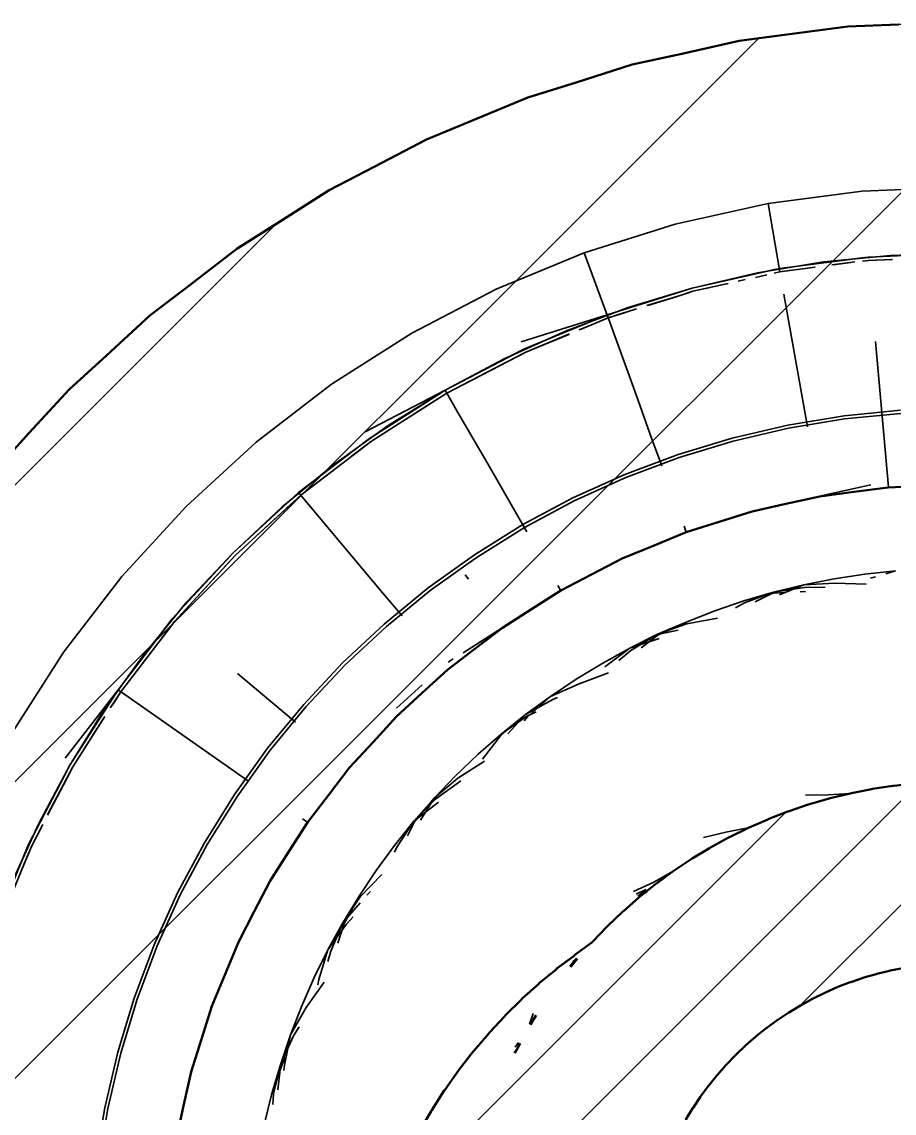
# Model space of a CAD drawing. Header units: millimetres. Extents: x 0 to 420, y 0 to 297.
# Drawn here: x 351.85 to 365.04, y 229.98 to 246.5 of the extents above; entities that cross this region are included whole.
import ezdxf

# ---------------------------------------------------------------- set-up
doc = ezdxf.new("R2010")
doc.units = ezdxf.units.MM
doc.header["$LTSCALE"] = 6
for name, color, linetype, lineweight in [('CORTE', 7, 'Continuous', 50), ('HACHURA', 8, 'Continuous', 13), ('VISIVEL', 7, 'Continuous', 35)]:
    doc.layers.add(name, color=color, linetype=linetype, lineweight=lineweight)

msp = doc.modelspace()

# ---------------------------------------------------------------- hatches: boundary and pattern name
at = {"layer": 'HACHURA'}
h = msp.add_hatch(dxfattribs=at)
h.set_pattern_fill('ANSI31')
h.paths.add_polyline_path([(366.7755, 160), (390.75, 160), (390.871, 160.015), (390.9925, 160.03), (391.095, 160.0675), (391.197, 160.1055), (391.2735, 160.153), (391.35, 160.2), (391.4035, 160.2465), (391.457, 160.293), (391.5035, 160.3465), (391.55, 160.4), (391.597, 160.4765), (391.6445, 160.553), (391.6825, 160.655), (391.72, 160.7575), (391.735, 160.8785), (391.75, 161), (391.75, 162.4995), (391.75, 164), (391.735, 164.121), (391.72, 164.2425), (391.6825, 164.345), (391.6445, 164.447), (391.597, 164.5235), (391.55, 164.6), (391.5035, 164.6535), (391.457, 164.707), (391.4035, 164.7535), (391.35, 164.8), (391.2735, 164.847), (391.197, 164.8945), (391.095, 164.9325), (390.9925, 164.97), (390.8715, 164.985), (390.75, 165), (390.7395, 165), (390.7265, 165), (390.7605, 165.0395), (390.9, 165.2), (391.0415, 165.429), (391.1835, 165.6585), (391.297, 165.9655), (391.4105, 166.2725), (391.455, 166.636), (391.5, 167), (391.5, 168.891), (391.5, 169.0575), (391.5, 169.3405), (391.5, 169.421), (391.5, 175.0465), (391.5, 175.081), (391.5, 175.1945), (391.5, 175.49), (391.5, 175.532), (391.5, 175.8455), (391.5, 175.9325), (391.5, 175.9685), (391.5, 175.9995), (393.9855, 176.0005), (394, 176.0005), (394, 176.053), (394, 183.0005), (391.572, 183.0005), (391.1, 183.0005), (391.1, 179.0305), (391.1, 179.0005), (391.039, 179.0005), (381, 179.0005), (381, 178.8705), (381, 170.052), (381, 170.0005), (380.8875, 170.0005), (352, 170.0005), (352, 168.5005), (351.968, 168.5005), (343.5, 168.5005), (343.5, 168.3015), (343.5, 168.288), (343.5, 167.857), (343.5, 167), (343.545, 166.6365), (343.5895, 166.2725), (343.6795, 166.0285), (343.6905, 166), (343.703, 165.9655), (343.7035, 165.964), (343.7055, 165.959), (343.8165, 165.6585), (343.829, 165.638), (343.9585, 165.429), (344.0875, 165.2205), (344.0975, 165.2035), (344.2335, 165.046), (344.2395, 165.0395), (344.2735, 165), (343.292, 165), (341.25, 165), (341.129, 164.985), (341.0075, 164.97), (340.905, 164.9325), (340.803, 164.8945), (340.7265, 164.847), (340.65, 164.8), (340.5965, 164.7535), (340.543, 164.707), (340.4965, 164.6535), (340.45, 164.6), (340.403, 164.5235), (340.3555, 164.447), (340.3175, 164.345), (340.28, 164.2425), (340.265, 164.1215), (340.25, 164), (340.25, 162.5005), (340.25, 161), (340.265, 160.879), (340.28, 160.7575), (340.3175, 160.655), (340.3555, 160.553), (340.403, 160.4765), (340.45, 160.4), (340.4965, 160.3465), (340.543, 160.293), (340.5965, 160.2465), (340.65, 160.2), (340.7265, 160.153), (340.803, 160.1055), (340.905, 160.0675), (341.0075, 160.03), (341.1285, 160.015), (341.25, 160), (345.3165, 160), (365.994, 160)])
h.paths.add_polyline_path([(346.5, 231), (346.925, 231), (347.333, 231), (347.454, 231.546), (347.6475, 232.4175), (347.8775, 233.147), (348.146, 233.9985), (348.4385, 234.705), (348.78, 235.5295), (349.1335, 236.208), (349.5455, 237), (349.9565, 237.645), (350.436, 238.398), (350.9015, 239.0045), (351.445, 239.713), (351.962, 240.277), (352.565, 240.935), (353.129, 241.4515), (353.787, 242.055), (354.394, 242.5205), (355.102, 243.064), (355.747, 243.475), (356.5, 243.9545), (357.1785, 244.3075), (357.9705, 244.72), (358.677, 245.0125), (359.5015, 245.354), (360.231, 245.584), (361.0825, 245.8525), (361.829, 246.018), (362.7005, 246.2115), (363.459, 246.311), (364.344, 246.4275), (365.108, 246.461), (366, 246.5), (366.764, 246.4665), (367.656, 246.4275), (368.414, 246.328), (369.2995, 246.2115), (370.046, 246.046), (370.9175, 245.8525), (371.647, 245.6225), (372.4985, 245.354), (373.205, 245.0615), (374.0295, 244.72), (374.708, 244.3665), (375.5, 243.9545), (376.145, 243.5435), (376.898, 243.064), (377.5045, 242.5985), (378.213, 242.055), (378.777, 241.538), (379.435, 240.935), (379.9515, 240.371), (380.555, 239.713), (381.0205, 239.106), (381.564, 238.398), (381.975, 237.753), (382.4545, 237), (382.8075, 236.3215), (383.22, 235.5295), (383.5125, 234.823), (383.854, 233.9985), (384.084, 233.269), (384.3525, 232.4175), (384.518, 231.671), (384.667, 231), (386.3905, 231), (388.5, 231), (388.864, 230.955), (389.2275, 230.9105), (389.5345, 230.797), (389.8415, 230.6835), (390.071, 230.5415), (390.3, 230.4), (390.4605, 230.2605), (390.6215, 230.1215), (390.7605, 229.9605), (390.9, 229.8), (391.0415, 229.571), (391.1835, 229.3415), (391.297, 229.0345), (391.4105, 228.7275), (391.455, 228.3635), (391.5, 228), (391.5, 221.192), (391.5, 219.6965), (391.5, 219.612), (391.5, 219.5875), (391.5, 218.5305), (391.5, 218.2435), (391.5, 216.9535), (391.5, 216.597), (391.5, 216.0005), (393.927, 215.9995), (394, 215.9995), (394, 215.9485), (394, 209.0005), (393.6085, 208.9995), (391.1, 208.9995), (391.1, 212.9705), (391.1, 212.9995), (389.8715, 212.9995), (381, 212.9995), (381, 221.949), (381, 221.9995), (380.9805, 221.9995), (377.7365, 221.9995), (376.6525, 221.9995), (376.8755, 222.4285), (377.076, 222.9125), (377.2765, 223.396), (377.434, 223.895), (377.591, 224.394), (377.7045, 224.9055), (377.8175, 225.416), (377.886, 225.9355), (377.9545, 226.454), (377.977, 226.9775), (378, 227.5), (377.977, 228.023), (377.9545, 228.546), (377.886, 229.065), (377.8175, 229.584), (377.7045, 230.095), (377.591, 230.606), (377.4335, 231.105), (377.2765, 231.604), (377.076, 232.088), (376.8755, 232.5715), (376.634, 233.036), (376.3925, 233.5), (376.111, 233.9415), (375.83, 234.383), (375.511, 234.7985), (375.1925, 235.2135), (374.839, 235.5995), (374.4855, 235.9855), (374.099, 236.339), (373.7135, 236.6925), (373.298, 237.0115), (372.883, 237.33), (372.4415, 237.611), (372, 237.8925), (371.5355, 238.134), (371.0715, 238.3755), (370.5875, 238.576), (370.104, 238.7765), (369.605, 238.934), (369.106, 239.091), (368.5945, 239.2045), (368.084, 239.3175), (367.5645, 239.386), (367.046, 239.4545), (366.5225, 239.477), (366, 239.5), (365.477, 239.477), (364.954, 239.4545), (364.435, 239.386), (363.916, 239.3175), (363.405, 239.2045), (362.894, 239.091), (362.395, 238.9335), (361.896, 238.7765), (361.412, 238.576), (360.9285, 238.3755), (360.464, 238.134), (360, 237.8925), (359.5585, 237.611), (359.117, 237.33), (358.7015, 237.011), (358.2865, 236.6925), (357.9005, 236.339), (357.5145, 235.9855), (357.161, 235.599), (356.8075, 235.2135), (356.4885, 234.798), (356.17, 234.383), (355.889, 233.9415), (355.6075, 233.5), (355.366, 233.0355), (355.1245, 232.5715), (354.924, 232.0875), (354.7235, 231.604), (354.566, 231.105), (354.409, 230.606), (354.2955, 230.0945), (354.1825, 229.584), (354.114, 229.0645), (354.0455, 228.546), (354.023, 228.0225), (354, 227.5), (354.023, 226.977), (354.0455, 226.454), (354.114, 225.935), (354.1825, 225.416), (354.2955, 224.905), (354.409, 224.394), (354.5665, 223.895), (354.7235, 223.396), (354.924, 222.912), (355.1245, 222.4285), (355.347, 222.0005), (355.0325, 221.9995), (352, 221.9995), (352, 223.495), (351.4575, 223.4995), (343.5, 223.4995), (343.5, 223.6505), (343.5, 223.712), (343.5, 223.767), (343.5, 224.143), (343.5, 225.596), (343.5, 225.741), (343.5, 226.9585), (343.5, 226.978), (343.5, 228), (343.545, 228.364), (343.5895, 228.7275), (343.703, 229.0345), (343.8165, 229.3415), (343.9585, 229.571), (344.1, 229.8), (344.2395, 229.9605), (344.3785, 230.1215), (344.5395, 230.2605), (344.7, 230.4), (344.929, 230.5415), (345.1585, 230.6835), (345.4655, 230.797), (345.7725, 230.9105), (346.1365, 230.955)])
h = msp.add_hatch(dxfattribs=at)
h.set_pattern_fill('ANSI31', scale=0.35)
h.paths.add_polyline_path([(365.6915, 234.9935), (366, 235), (366.0185, 234.9995), (366.327, 234.993), (366.3455, 234.9915), (366.6535, 234.9715), (366.672, 234.9695), (366.979, 234.936), (366.9975, 234.933), (367.3025, 234.886), (367.3205, 234.8825), (367.6235, 234.822), (367.6415, 234.818), (367.941, 234.7445), (367.959, 234.739), (368.2555, 234.653), (368.273, 234.647), (368.565, 234.5475), (368.5825, 234.541), (368.87, 234.429), (368.887, 234.4215), (369.1695, 234.2975), (369.1865, 234.289), (369.463, 234.1525), (369.4795, 234.1435), (369.75, 233.995), (369.766, 233.9855), (370.0295, 233.8255), (370.045, 233.815), (370.302, 233.6435), (370.318, 233.6345), (370.567, 233.452), (370.585, 233.444), (370.8255, 233.251), (370.843, 233.242), (371.075, 233.0385), (371.0925, 233.029), (371.3155, 232.8155), (371.3325, 232.805), (371.546, 232.582), (371.563, 232.5705), (371.818, 232.382), (371.8345, 232.3695), (372.096, 232.1775), (372.112, 232.164), (372.367, 231.958), (372.3825, 231.944), (372.6305, 231.724), (372.645, 231.709), (372.885, 231.475), (372.8995, 231.4595), (373.131, 231.212), (373.1445, 231.1955), (373.3665, 230.935), (373.38, 230.9175), (373.5915, 230.6445), (373.604, 230.6265), (373.805, 230.341), (373.817, 230.322), (374.0065, 230.0245), (374.0175, 230.005), (374.1945, 229.696), (374.205, 229.6755), (374.3695, 229.3555), (374.379, 229.3345), (374.53, 229.004), (374.5385, 228.9825), (374.6755, 228.642), (374.683, 228.62), (374.806, 228.2705), (374.8125, 228.248), (374.92, 227.8895), (374.9255, 227.8665), (375.0175, 227.5), (375.022, 227.4765), (375.0975, 227.103), (375.101, 227.079), (375.16, 226.6985), (375.1625, 226.6745), (375.2045, 226.288), (375.206, 226.2635), (375.2305, 225.8725), (375.231, 225.8475), (375.2375, 225.452), (375.2365, 225.427), (375.2255, 225.028), (375.223, 225.003), (375.1935, 224.6015), (375.1905, 224.576), (375.142, 224.1725), (375.1375, 224.1475), (375.07, 223.743), (375.0645, 223.7175), (374.9785, 223.3135), (374.9715, 223.288), (374.866, 222.8845), (374.858, 222.8595), (374.733, 222.458), (374.724, 222.433), (374.58, 222.034), (374.5695, 222.0095), (374.406, 221.614), (374.3945, 221.5895), (374.2115, 221.199), (374.195, 221.178), (373.9935, 220.793), (373.976, 220.773), (373.755, 220.394), (373.7365, 220.3745), (373.497, 220.003), (373.4775, 219.9845), (373.2195, 219.6215), (373.1995, 219.604), (372.8995, 219.278), (372.8785, 219.261), (372.534, 218.9845), (372.5125, 218.969), (372.1565, 218.708), (372.1345, 218.693), (371.767, 218.4475), (371.7445, 218.434), (371.3665, 218.2045), (371.3435, 218.192), (370.956, 217.9795), (370.932, 217.9675), (370.536, 217.7725), (370.5115, 217.7615), (370.1075, 217.5835), (370.0825, 217.574), (369.671, 217.414), (369.646, 217.4055), (369.2275, 217.2635), (369.202, 217.256), (368.778, 217.1325), (368.752, 217.126), (368.323, 217.021), (368.297, 217.016), (367.864, 216.9295), (367.8375, 216.9255), (367.401, 216.8585), (367.3745, 216.8555), (366.9355, 216.8075), (366.909, 216.806), (366.468, 216.777), (366.4415, 216.7765), (366, 216.7665), (365.9735, 216.767), (365.532, 216.777), (365.5055, 216.7785), (365.0645, 216.8075), (365.038, 216.8105), (364.599, 216.8585), (364.5725, 216.8625), (364.136, 216.9295), (364.11, 216.935), (363.677, 217.021), (363.651, 217.0275), (363.222, 217.1325), (363.1965, 217.14), (362.7725, 217.2635), (362.747, 217.272), (362.329, 217.414), (362.304, 217.4235), (361.8925, 217.5835), (361.868, 217.5945), (361.464, 217.7725), (361.44, 217.784), (361.044, 217.9795), (361.021, 217.993), (360.634, 218.2055), (360.614, 218.2235), (360.236, 218.4525), (360.217, 218.4715), (359.85, 218.717), (359.832, 218.7365), (359.476, 218.9975), (359.459, 219.0175), (359.1145, 219.294), (359.0985, 219.3145), (358.7985, 219.6405), (358.7835, 219.662), (358.525, 220.025), (358.5115, 220.047), (358.272, 220.4185), (358.259, 220.4405), (358.0385, 220.8195), (358.027, 220.842), (357.825, 221.227), (357.8145, 221.25), (357.632, 221.6405), (357.623, 221.6635), (357.4595, 222.059), (357.4515, 222.082), (357.307, 222.481), (357.3, 222.5045), (357.1755, 222.906), (357.1695, 222.9295), (357.064, 223.333), (357.0595, 223.3565), (356.973, 223.761), (356.9695, 223.7845), (356.902, 224.1885), (356.8995, 224.212), (356.851, 224.6155), (356.8495, 224.6385), (356.82, 225.04), (356.8195, 225.063), (356.808, 225.462), (356.8085, 225.485), (356.8155, 225.8805), (356.817, 225.903), (356.8415, 226.2945), (356.8445, 226.3165), (356.8865, 226.7025), (356.89, 226.7245), (356.949, 227.105), (356.9535, 227.1265), (357.0295, 227.5), (357.035, 227.521), (357.127, 227.8875), (357.133, 227.908), (357.2405, 228.2665), (357.248, 228.2865), (357.3705, 228.636), (357.3785, 228.6555), (357.516, 228.996), (357.525, 229.015), (357.676, 229.3455), (357.686, 229.3635), (357.8505, 229.6835), (357.861, 229.7015), (358.038, 230.0105), (358.0495, 230.0275), (358.239, 230.325), (358.2505, 230.341), (358.4515, 230.6265), (358.464, 230.642), (358.6755, 230.9155), (358.6885, 230.93), (358.9105, 231.1905), (358.924, 231.2045), (359.1555, 231.452), (359.1655, 231.4675), (359.4055, 231.701), (359.416, 231.7165), (359.664, 231.9365), (359.675, 231.9515), (359.93, 232.1575), (359.9415, 232.172), (360.203, 232.364), (360.2155, 232.378), (360.4705, 232.567), (360.4835, 232.5805), (360.6965, 232.8035), (360.71, 232.816), (360.933, 233.0295), (360.947, 233.042), (361.179, 233.2455), (361.1935, 233.257), (361.4345, 233.45), (361.4495, 233.461), (361.698, 233.6435), (361.7135, 233.654), (361.9705, 233.8255), (361.986, 233.835), (362.25, 233.995), (362.2665, 234.004), (362.537, 234.1525), (362.5535, 234.161), (362.8305, 234.2975), (362.8475, 234.305), (363.13, 234.429), (363.147, 234.436), (363.435, 234.5475), (363.4525, 234.5535), (363.7445, 234.653), (363.7625, 234.658), (364.059, 234.7445), (364.077, 234.749), (364.3765, 234.822), (364.395, 234.826), (364.6975, 234.886), (364.716, 234.889), (365.021, 234.936), (365.0395, 234.938), (365.3465, 234.9715), (365.365, 234.9725), (365.673, 234.993)])
h.paths.add_polyline_path([(366, 232.25), (365.8045, 232.2455), (365.793, 232.2455), (365.598, 232.2325), (365.586, 232.232), (365.3915, 232.2105), (365.38, 232.2095), (365.187, 232.1795), (365.175, 232.178), (364.9835, 232.1395), (364.972, 232.1375), (364.782, 232.091), (364.7705, 232.088), (364.583, 232.0335), (364.5715, 232.03), (364.3865, 231.9675), (364.3755, 231.9635), (364.193, 231.8925), (364.1825, 231.8885), (364.0035, 231.8095), (363.9925, 231.805), (363.8175, 231.7185), (363.8065, 231.7135), (363.6355, 231.6195), (363.625, 231.6135), (363.458, 231.512), (363.448, 231.506), (363.2855, 231.3975), (363.2755, 231.391), (363.118, 231.2755), (363.1085, 231.2685), (362.956, 231.146), (362.947, 231.1385), (362.8, 231.01), (362.791, 231.002), (362.6495, 230.867), (362.641, 230.859), (362.506, 230.7175), (362.498, 230.709), (362.369, 230.562), (362.3615, 230.553), (362.239, 230.401), (362.2315, 230.3915), (362.116, 230.234), (362.109, 230.2245), (362.0005, 230.062), (361.994, 230.052), (361.8925, 229.885), (361.7925, 229.7035), (361.7865, 229.6935), (361.7, 229.518), (361.695, 229.5075), (361.6165, 229.3285), (361.6115, 229.3175), (361.5405, 229.1355), (361.5365, 229.1245), (361.2595, 229.007), (361.2425, 229), (360.4495, 229), (360.402, 229), (359.8815, 228.871), (359.85, 228.8635), (359.85, 228.6005), (359.85, 228.5845), (359.85, 228.3255), (359.85, 228.3095), (359.85, 228.0535), (359.85, 228.038), (359.85, 227.784), (359.85, 227.7685), (359.85, 227.5155), (359.85, 227.5), (359.85, 227.2465), (359.85, 227.2315), (359.85, 226.9775), (359.85, 226.962), (359.85, 226.706), (359.85, 226.6905), (359.85, 226.431), (359.85, 226.4155), (359.85, 226.1525), (359.85, 226.1365), (360.3705, 226.008), (360.402, 226), (361.195, 226), (361.2425, 226), (361.52, 225.8825), (361.5365, 225.8755), (361.6075, 225.693), (361.6115, 225.6825), (361.6905, 225.5035), (361.695, 225.4925), (361.7815, 225.3175), (361.7865, 225.3065), (361.8805, 225.1355), (361.8865, 225.125), (361.988, 224.958), (361.994, 224.948), (362.1025, 224.7855), (362.109, 224.7755), (362.2245, 224.618), (362.2315, 224.6085), (362.354, 224.456), (362.3615, 224.447), (362.49, 224.3), (362.498, 224.291), (362.633, 224.1495), (362.641, 224.141), (362.7825, 224.006), (362.791, 223.998), (362.938, 223.869), (362.947, 223.8615), (363.099, 223.739), (363.1085, 223.7315), (363.266, 223.616), (363.2755, 223.609), (363.438, 223.5005), (363.448, 223.494), (363.615, 223.3925), (363.7965, 223.2925), (363.8065, 223.2865), (363.982, 223.2), (363.9925, 223.195), (364.1715, 223.1165), (364.1825, 223.1115), (364.3645, 223.0405), (364.3755, 223.0365), (364.5605, 222.9735), (364.5715, 222.97), (364.7595, 222.915), (364.7705, 222.912), (364.9605, 222.8655), (364.972, 222.8625), (365.1635, 222.8245), (365.175, 222.822), (365.3685, 222.7925), (365.38, 222.7905), (365.5745, 222.7695), (365.586, 222.768), (365.781, 222.7555), (365.793, 222.7545), (365.988, 222.7505), (366, 222.75), (366.1955, 222.7545), (366.207, 222.7545), (366.402, 222.7675), (366.414, 222.768), (366.6085, 222.7895), (366.62, 222.7905), (366.813, 222.8205), (366.825, 222.822), (367.0165, 222.8605), (367.028, 222.8625), (367.218, 222.909), (367.2295, 222.912), (367.417, 222.9665), (367.4285, 222.97), (367.6135, 223.0325), (367.6245, 223.0365), (367.807, 223.1075), (367.8175, 223.1115), (367.9965, 223.1905), (368.0075, 223.195), (368.1825, 223.2815), (368.1935, 223.2865), (368.3645, 223.3805), (368.375, 223.3865), (368.542, 223.488), (368.552, 223.494), (368.7145, 223.6025), (368.7245, 223.609), (368.882, 223.7245), (368.8915, 223.7315), (369.044, 223.854), (369.053, 223.8615), (369.2, 223.99), (369.209, 223.998), (369.3505, 224.133), (369.359, 224.141), (369.494, 224.2825), (369.502, 224.291), (369.631, 224.438), (369.6385, 224.447), (369.761, 224.599), (369.7685, 224.6085), (369.884, 224.766), (369.891, 224.7755), (369.9995, 224.938), (370.006, 224.948), (370.1075, 225.115), (370.2075, 225.2965), (370.2135, 225.3065), (370.3, 225.482), (370.305, 225.4925), (370.3835, 225.6715), (370.3885, 225.6825), (370.4595, 225.8645), (370.4635, 225.8755), (370.5265, 226.0605), (370.53, 226.0715), (370.585, 226.2595), (370.588, 226.2705), (370.6345, 226.4605), (370.6375, 226.472), (370.6755, 226.6635), (370.678, 226.675), (370.7075, 226.8685), (370.7095, 226.88), (370.7305, 227.0745), (370.732, 227.086), (370.7445, 227.281), (370.7455, 227.293), (370.7495, 227.488), (370.75, 227.5), (370.7455, 227.6955), (370.7455, 227.707), (370.7325, 227.902), (370.732, 227.914), (370.7105, 228.1085), (370.7095, 228.12), (370.6795, 228.313), (370.678, 228.325), (370.6395, 228.5165), (370.6375, 228.528), (370.591, 228.718), (370.588, 228.7295), (370.5335, 228.917), (370.53, 228.9285), (370.4675, 229.1135), (370.4635, 229.1245), (370.3925, 229.307), (370.3885, 229.3175), (370.3095, 229.4965), (370.305, 229.5075), (370.2185, 229.6825), (370.2135, 229.6935), (370.1195, 229.8645), (370.1135, 229.875), (370.012, 230.042), (370.006, 230.052), (369.8975, 230.2145), (369.891, 230.2245), (369.7755, 230.382), (369.7685, 230.3915), (369.646, 230.544), (369.6385, 230.553), (369.51, 230.7), (369.502, 230.709), (369.367, 230.8505), (369.359, 230.859), (369.2175, 230.994), (369.209, 231.002), (369.062, 231.131), (369.053, 231.1385), (368.901, 231.261), (368.8915, 231.2685), (368.734, 231.384), (368.7245, 231.391), (368.562, 231.4995), (368.552, 231.506), (368.385, 231.6075), (368.2035, 231.7075), (368.1935, 231.7135), (368.018, 231.8), (368.0075, 231.805), (367.8285, 231.8835), (367.8175, 231.8885), (367.6355, 231.9595), (367.6245, 231.9635), (367.4395, 232.0265), (367.4285, 232.03), (367.2405, 232.085), (367.2295, 232.088), (367.0395, 232.1345), (367.028, 232.1375), (366.8365, 232.1755), (366.825, 232.178), (366.6315, 232.2075), (366.62, 232.2095), (366.4255, 232.2305), (366.414, 232.232), (366.219, 232.2445), (366.207, 232.2455), (366.012, 232.2495)])

# ---------------------------------------------------------------- linework, layer by layer
at = {"layer": 'CORTE'}
for points in [[(351.445, 239.713), (351.962, 240.277), (352.565, 240.935), (353.129, 241.4515), (353.787, 242.055), (354.394, 242.5205), (355.102, 243.064), (355.747, 243.475), (356.5, 243.9545), (357.1785, 244.3075), (357.9705, 244.72), (358.677, 245.0125), (359.5015, 245.354), (360.231, 245.584), (361.0825, 245.8525), (361.829, 246.018), (362.7005, 246.2115), (363.459, 246.311), (364.344, 246.4275), (365.108, 246.461)], [(365.477, 239.477), (364.954, 239.4545), (364.435, 239.386), (363.916, 239.3175), (363.405, 239.2045), (362.894, 239.091), (362.395, 238.9335), (361.896, 238.7765), (361.412, 238.576), (360.9285, 238.3755), (360.464, 238.134), (360, 237.8925), (359.5585, 237.611), (359.117, 237.33), (358.7015, 237.011), (358.2865, 236.6925), (357.9005, 236.339), (357.5145, 235.9855), (357.161, 235.599), (356.8075, 235.2135), (356.4885, 234.798), (356.17, 234.383), (355.889, 233.9415), (355.6075, 233.5), (355.366, 233.0355), (355.1245, 232.5715), (354.924, 232.0875), (354.7235, 231.604), (354.566, 231.105), (354.409, 230.606), (354.2955, 230.0945), (354.1825, 229.584)], [(357.861, 229.7015), (358.038, 230.0105), (358.0495, 230.0275), (358.239, 230.325), (358.2505, 230.341), (358.4515, 230.6265), (358.464, 230.642), (358.6755, 230.9155), (358.6885, 230.93), (358.9105, 231.1905), (358.924, 231.2045), (359.1555, 231.452), (359.1655, 231.4675), (359.4055, 231.701), (359.416, 231.7165), (359.664, 231.9365), (359.675, 231.9515), (359.93, 232.1575), (359.9415, 232.172), (360.203, 232.364), (360.2155, 232.378), (360.4705, 232.567), (360.4835, 232.5805), (360.6965, 232.8035), (360.71, 232.816), (360.933, 233.0295), (360.947, 233.042), (361.179, 233.2455), (361.1935, 233.257), (361.4345, 233.45), (361.4495, 233.461), (361.698, 233.6435), (361.7135, 233.654), (361.9705, 233.8255), (361.986, 233.835), (362.25, 233.995), (362.2665, 234.004), (362.537, 234.1525), (362.5535, 234.161), (362.8305, 234.2975), (362.8475, 234.305), (363.13, 234.429), (363.147, 234.436), (363.435, 234.5475), (363.4525, 234.5535), (363.7445, 234.653), (363.7625, 234.658), (364.059, 234.7445), (364.077, 234.749), (364.3765, 234.822), (364.395, 234.826), (364.6975, 234.886), (364.716, 234.889), (365.021, 234.936), (365.0395, 234.938), (365.3465, 234.9715)], [(365.175, 232.178), (364.9835, 232.1395), (364.972, 232.1375), (364.782, 232.091), (364.7705, 232.088), (364.583, 232.0335), (364.5715, 232.03), (364.3865, 231.9675), (364.3755, 231.9635), (364.193, 231.8925), (364.1825, 231.8885), (364.0035, 231.8095), (363.9925, 231.805), (363.8175, 231.7185), (363.8065, 231.7135), (363.6355, 231.6195), (363.625, 231.6135), (363.458, 231.512), (363.448, 231.506), (363.2855, 231.3975), (363.2755, 231.391), (363.118, 231.2755), (363.1085, 231.2685), (362.956, 231.146), (362.947, 231.1385), (362.8, 231.01), (362.791, 231.002), (362.6495, 230.867), (362.641, 230.859), (362.506, 230.7175), (362.498, 230.709), (362.369, 230.562), (362.3615, 230.553), (362.239, 230.401), (362.2315, 230.3915), (362.116, 230.234), (362.109, 230.2245), (362.0005, 230.062), (361.994, 230.052), (361.8925, 229.885)]]:
    msp.add_lwpolyline(points, dxfattribs=at)
at = {"layer": 'VISIVEL'}
for p, q in [((366, 246.5), (364.345, 246.43)), ((364.345, 246.43), (362.7, 246.21)), ((362.7, 246.21), (361.08, 245.855)), ((361.08, 245.855), (359.5, 245.355)), ((359.5, 245.355), (357.97, 244.72)), ((357.97, 244.72), (356.5, 243.955)), ((364.56, 243.935), (366, 244)), ((356.5, 243.955), (355.1, 243.065)), ((363.135, 243.75), (364.56, 243.935)), ((361.73, 243.44), (363.135, 243.75)), ((363.135, 243.75), (363.315, 242.715)), ((360.355, 243.005), (361.73, 243.44)), ((355.1, 243.065), (353.785, 242.055)), ((359.025, 242.455), (360.355, 243.005)), ((360.355, 243.005), (360.715, 242.02)), ((366, 243), (364.65, 242.94)), ((365.945, 243), (364.65, 242.94)), ((366, 243), (364.65, 242.94)), ((366, 243), (364.985, 242.965)), ((366, 243), (364.985, 242.965)), ((363.975, 242.865), (362.975, 242.7)), ((363.975, 242.865), (362.975, 242.7)), ((364.65, 242.94), (363.31, 242.765)), ((364.65, 242.94), (363.31, 242.765)), ((364.595, 242.935), (363.31, 242.765)), ((364.985, 242.965), (363.975, 242.865)), ((364.985, 242.965), (363.975, 242.865)), ((364.1, 242.82), (364.45, 242.865)), ((364.385, 242.855), (364.12, 242.82)), ((364.12, 242.82), (364.385, 242.855)), ((364.655, 242.89), (364.565, 242.88)), ((364.565, 242.88), (364.655, 242.89)), ((365.015, 242.905), (364.655, 242.89)), ((364.655, 242.89), (365.015, 242.905)), ((364.655, 242.89), (365.005, 242.905)), ((363.31, 242.765), (361.99, 242.47)), ((363.31, 242.765), (361.99, 242.47)), ((363.255, 242.755), (361.99, 242.47)), ((362.975, 242.7), (361.99, 242.47)), ((362.975, 242.7), (361.99, 242.47)), ((361.99, 242.47), (362.84, 242.66)), ((363.31, 242.765), (362.84, 242.66)), ((362.945, 242.63), (363.115, 242.67)), ((363.055, 242.655), (362.965, 242.635)), ((362.965, 242.635), (363.055, 242.655)), ((363.315, 242.715), (363.23, 242.695)), ((363.23, 242.695), (363.315, 242.715)), ((363.85, 242.785), (363.315, 242.715)), ((363.315, 242.715), (363.85, 242.785)), ((363.315, 242.715), (363.49, 242.74)), ((363.665, 242.76), (363.84, 242.785)), ((362.53, 242.54), (362, 242.425)), ((362, 242.425), (362.53, 242.54)), ((362, 242.425), (362.26, 242.48)), ((362.43, 242.52), (362.515, 242.535)), ((362.685, 242.575), (362.77, 242.595)), ((362.79, 242.6), (362.705, 242.58)), ((362.705, 242.58), (362.79, 242.6)), ((357.75, 241.79), (359.025, 242.455)), ((361.99, 242.47), (360.7, 242.065)), ((361.99, 242.47), (360.7, 242.065)), ((361.935, 242.455), (360.7, 242.065)), ((361.99, 242.47), (361.02, 242.175)), ((361.99, 242.47), (361.02, 242.175)), ((361.3, 242.205), (361.805, 242.36)), ((361.745, 242.34), (361.315, 242.205)), ((361.315, 242.205), (361.745, 242.34)), ((362, 242.425), (361.805, 242.36)), ((362, 242.425), (361.915, 242.395)), ((361.915, 242.395), (362, 242.425)), ((363.375, 242.38), (363.73, 240.37)), ((361.02, 242.175), (360.07, 241.82)), ((361.02, 242.175), (360.07, 241.82)), ((361.145, 242.155), (360.715, 242.02)), ((360.715, 242.02), (361.145, 242.155)), ((353.785, 242.055), (352.565, 240.935)), ((360.7, 242.065), (359.4, 241.655)), ((360.7, 242.065), (359.45, 241.55)), ((360.7, 242.065), (359.45, 241.55)), ((360.65, 242.045), (359.45, 241.55)), ((360.715, 242.02), (360.3, 241.845)), ((360.3, 241.845), (360.715, 242.02)), ((360.715, 242.02), (360.525, 241.94)), ((360.7, 242.065), (361.14, 240.855)), ((360.715, 242.02), (360.965, 242.095)), ((360.07, 241.82), (359.145, 241.4)), ((360.07, 241.82), (359.145, 241.4)), ((360.28, 241.84), (360.525, 241.94)), ((356.535, 241.015), (357.75, 241.79)), ((360.135, 241.78), (359.47, 241.5)), ((359.47, 241.5), (360.135, 241.78)), ((359.47, 241.5), (360.12, 241.77)), ((364.955, 239.455), (364.76, 241.66)), ((359.45, 241.55), (358.25, 240.925)), ((359.45, 241.55), (358.25, 240.925)), ((359.4, 241.525), (358.25, 240.925)), ((359.47, 241.5), (358.275, 240.88)), ((358.275, 240.88), (359.47, 241.5)), ((359.47, 241.5), (359.285, 241.405)), ((359.145, 241.4), (358.25, 240.925)), ((359.145, 241.4), (358.25, 240.925)), ((358.275, 240.88), (359.13, 241.325)), ((355.395, 240.14), (356.535, 241.015)), ((352.565, 240.935), (351.445, 239.715)), ((358.25, 240.925), (357.04, 240.295)), ((358.25, 240.925), (357.11, 240.195)), ((358.25, 240.925), (357.11, 240.195)), ((358.205, 240.895), (357.11, 240.195)), ((358.275, 240.88), (357.14, 240.155)), ((357.14, 240.155), (358.275, 240.88)), ((358.25, 240.925), (357.39, 240.39)), ((358.25, 240.925), (357.39, 240.39)), ((358.25, 240.925), (357.845, 240.665)), ((358.275, 240.88), (358.1, 240.77)), ((358.25, 240.925), (358.445, 240.585)), ((361.14, 240.855), (361.375, 240.2)), ((357.845, 240.665), (357.11, 240.195)), ((357.14, 240.155), (358.1, 240.77)), ((358.895, 239.81), (358.445, 240.585)), ((364.285, 240.535), (363.435, 240.395)), ((365.14, 240.62), (364.285, 240.535)), ((365.145, 240.57), (364.29, 240.49)), ((357.39, 240.39), (356.565, 239.795)), ((357.39, 240.39), (356.565, 239.795)), ((363.435, 240.395), (362.595, 240.2)), ((363.445, 240.35), (362.61, 240.155)), ((364.29, 240.49), (363.445, 240.35)), ((357.11, 240.195), (356.035, 239.375)), ((357.11, 240.195), (356.035, 239.375)), ((357.065, 240.165), (356.035, 239.375)), ((361.375, 240.2), (361.53, 239.78)), ((362.595, 240.2), (361.775, 239.95)), ((354.335, 239.165), (355.395, 240.14)), ((357.14, 240.155), (356.07, 239.335)), ((356.07, 239.335), (357.14, 240.155)), ((356.835, 239.925), (356.975, 240.03)), ((357.14, 240.155), (356.975, 240.03)), ((362.61, 240.155), (361.79, 239.905)), ((361.775, 239.95), (360.97, 239.65)), ((361.79, 239.905), (360.985, 239.605)), ((356.565, 239.795), (355.78, 239.155)), ((356.565, 239.795), (355.78, 239.155)), ((356.07, 239.335), (356.695, 239.815)), ((359.485, 238.78), (358.895, 239.81)), ((360.97, 239.65), (360.185, 239.295)), ((360.985, 239.605), (360.205, 239.25)), ((356.035, 239.375), (355.04, 238.46)), ((356.035, 239.375), (355.04, 238.46)), ((356.035, 239.375), (357.31, 237.855)), ((363.915, 239.32), (364.69, 239.49)), ((363.915, 239.32), (364.955, 239.455)), ((364.955, 239.455), (366, 239.5)), ((355.995, 239.335), (355.04, 238.46)), ((355.075, 238.425), (356.07, 239.335)), ((355.075, 238.425), (356.07, 239.335)), ((355.075, 238.425), (355.915, 239.195)), ((356.07, 239.335), (355.915, 239.195)), ((360.185, 239.295), (359.425, 238.89)), ((360.205, 239.25), (359.45, 238.845)), ((362.895, 239.09), (363.915, 239.32)), ((353.36, 238.105), (354.335, 239.165)), ((355.78, 239.155), (355.04, 238.46)), ((355.78, 239.155), (355.04, 238.46)), ((361.895, 238.775), (362.895, 239.09)), ((359.425, 238.89), (358.695, 238.435)), ((359.45, 238.845), (358.72, 238.39)), ((361.895, 238.775), (361.865, 238.865)), ((360.93, 238.375), (361.895, 238.775)), ((355.04, 238.46), (354.125, 237.465)), ((355.04, 238.46), (354.125, 237.465)), ((355.005, 238.42), (354.125, 237.465)), ((354.165, 237.43), (355.075, 238.425)), ((354.165, 237.43), (355.075, 238.425)), ((355.04, 238.46), (354.345, 237.72)), ((355.04, 238.46), (354.345, 237.72)), ((355.075, 238.425), (354.935, 238.27)), ((358.695, 238.435), (357.995, 237.935)), ((358.72, 238.39), (358.025, 237.895)), ((360, 237.89), (360.93, 238.375)), ((354.165, 237.43), (354.935, 238.27)), ((365.065, 238.19), (364.6, 238.14)), ((364.6, 238.14), (365.065, 238.19)), ((365.065, 238.19), (364.6, 238.14)), ((365.065, 238.19), (364.6, 238.14)), ((365.065, 238.19), (364.6, 238.14)), ((365.065, 238.19), (364.6, 238.14)), ((365.065, 238.19), (364.6, 238.14)), ((365.065, 238.19), (364.915, 238.145)), ((352.485, 236.965), (353.36, 238.105)), ((358.555, 238.13), (358.605, 238.065)), ((364.135, 238.07), (363.675, 237.98)), ((363.675, 237.98), (364.135, 238.07)), ((364.135, 238.07), (363.675, 237.98)), ((364.135, 238.07), (363.675, 237.98)), ((363.675, 237.98), (364.135, 238.07)), ((364.135, 238.07), (363.675, 237.98)), ((364.135, 238.07), (363.675, 237.98)), ((364.135, 238.07), (363.675, 237.98)), ((364.6, 238.14), (364.135, 238.07)), ((364.6, 238.14), (364.135, 238.07)), ((364.6, 238.14), (364.135, 238.07)), ((364.6, 238.14), (364.135, 238.07)), ((364.6, 238.14), (364.135, 238.07)), ((364.135, 238.07), (364.6, 238.14)), ((364.6, 238.14), (364.135, 238.07)), ((364.76, 238.1), (364.685, 238.08)), ((357.6, 237.51), (357.31, 237.855)), ((357.995, 237.935), (357.33, 237.385)), ((358.025, 237.895), (357.365, 237.35)), ((359.115, 237.33), (360, 237.89)), ((360, 237.89), (359.955, 237.97)), ((363.22, 237.87), (362.77, 237.735)), ((363.22, 237.87), (362.77, 237.735)), ((362.77, 237.735), (363.22, 237.87)), ((363.22, 237.87), (362.77, 237.735)), ((363.22, 237.87), (362.77, 237.735)), ((363.22, 237.87), (362.77, 237.735)), ((363.225, 237.855), (362.77, 237.735)), ((363.22, 237.87), (362.78, 237.705)), ((363.225, 237.865), (362.94, 237.72)), ((363.675, 237.98), (363.22, 237.87)), ((363.675, 237.98), (363.22, 237.87)), ((363.675, 237.98), (363.22, 237.87)), ((363.675, 237.98), (363.22, 237.87)), ((363.22, 237.87), (363.675, 237.98)), ((363.675, 237.98), (363.22, 237.87)), ((363.685, 237.94), (363.22, 237.87)), ((363.675, 237.98), (363.225, 237.865)), ((363.385, 237.865), (363.225, 237.855)), ((363.675, 237.98), (363.31, 237.83)), ((363.7, 237.88), (363.62, 237.875)), ((364.145, 238.005), (363.675, 237.98)), ((364, 237.945), (363.685, 237.94)), ((364.62, 237.99), (364.145, 238.005)), ((354.345, 237.72), (353.705, 236.935)), ((354.345, 237.72), (353.705, 236.935)), ((362.77, 237.735), (362.33, 237.585)), ((362.77, 237.735), (362.33, 237.585)), ((362.33, 237.585), (362.77, 237.735)), ((362.77, 237.735), (362.33, 237.585)), ((362.77, 237.735), (362.33, 237.585)), ((362.77, 237.735), (362.33, 237.585)), ((362.77, 237.735), (362.33, 237.585)), ((362.77, 237.735), (362.33, 237.585)), ((362.78, 237.705), (362.645, 237.63)), ((362.33, 237.585), (361.895, 237.415)), ((362.33, 237.585), (361.895, 237.415)), ((362.33, 237.585), (361.895, 237.415)), ((361.895, 237.415), (362.33, 237.585)), ((362.33, 237.585), (361.895, 237.415)), ((362.33, 237.585), (361.895, 237.415)), ((361.895, 237.415), (362.33, 237.585)), ((362.33, 237.585), (361.895, 237.415)), ((354.125, 237.465), (353.305, 236.39)), ((354.125, 237.465), (353.305, 236.39)), ((354.095, 237.42), (353.305, 236.39)), ((353.345, 236.36), (354.165, 237.43)), ((353.345, 236.36), (354.165, 237.43)), ((354.165, 237.43), (354.04, 237.265)), ((357.33, 237.385), (356.7, 236.8)), ((361.895, 237.415), (361.465, 237.23)), ((361.465, 237.23), (361.895, 237.415)), ((361.895, 237.415), (361.465, 237.23)), ((361.895, 237.415), (361.465, 237.23)), ((361.895, 237.415), (361.465, 237.23)), ((361.895, 237.415), (361.465, 237.23)), ((361.905, 237.39), (361.465, 237.23)), ((361.895, 237.415), (361.47, 237.215)), ((362.37, 237.475), (361.905, 237.39)), ((353.345, 236.36), (354.04, 237.265)), ((357.365, 237.35), (356.735, 236.765)), ((358.285, 236.695), (359.115, 237.33)), ((359.115, 237.33), (358.525, 236.95)), ((361.465, 237.23), (361.045, 237.02)), ((361.465, 237.23), (361.045, 237.02)), ((361.465, 237.23), (361.045, 237.02)), ((361.465, 237.23), (361.045, 237.02)), ((361.045, 237.02), (361.465, 237.23)), ((361.465, 237.23), (361.045, 237.02)), ((361.465, 237.225), (361.045, 237.02)), ((361.465, 237.23), (361.06, 236.985)), ((361.47, 237.215), (361.215, 237.025)), ((361.775, 237.295), (361.465, 237.225)), ((361.49, 237.165), (361.045, 237.02)), ((351.71, 235.75), (352.485, 236.965)), ((353.705, 236.935), (353.11, 236.11)), ((353.705, 236.935), (353.11, 236.11)), ((361.045, 237.02), (360.635, 236.795)), ((360.635, 236.795), (361.045, 237.02)), ((361.045, 237.02), (360.635, 236.795)), ((361.045, 237.02), (360.635, 236.795)), ((361.045, 237.02), (360.635, 236.795)), ((360.635, 236.795), (361.045, 237.02)), ((361.045, 237.02), (360.635, 236.795)), ((361.045, 237.02), (360.635, 236.795)), ((361.045, 237.02), (360.635, 236.795)), ((361.045, 237.02), (360.665, 236.74)), ((361.06, 236.985), (360.88, 236.835)), ((356.7, 236.8), (356.115, 236.17)), ((356.735, 236.765), (356.15, 236.135)), ((358.375, 236.86), (358.3, 236.81)), ((360.635, 236.795), (360.235, 236.55)), ((360.635, 236.795), (360.235, 236.55)), ((360.635, 236.795), (360.235, 236.55)), ((360.635, 236.795), (360.235, 236.55)), ((360.635, 236.795), (360.235, 236.55)), ((360.235, 236.55), (360.635, 236.795)), ((360.635, 236.795), (360.235, 236.55)), ((355.11, 236.635), (355.645, 236.19)), ((357.515, 235.985), (358.285, 236.695)), ((360.235, 236.55), (359.845, 236.29)), ((360.235, 236.55), (359.845, 236.29)), ((360.235, 236.55), (359.845, 236.29)), ((359.845, 236.29), (360.235, 236.55)), ((360.235, 236.55), (359.845, 236.29)), ((360.235, 236.55), (359.845, 236.29)), ((360.235, 236.55), (359.845, 236.29)), ((360.72, 236.645), (360.28, 236.48)), ((353.305, 236.39), (352.505, 235.355)), ((353.305, 236.39), (352.575, 235.25)), ((353.305, 236.39), (352.575, 235.25)), ((353.305, 236.39), (355.265, 235.015)), ((357.905, 236.465), (357.515, 236.11)), ((360.28, 236.48), (359.845, 236.29)), ((353.275, 236.345), (352.575, 235.25)), ((353.2, 236.135), (353.345, 236.36)), ((353.2, 236.135), (353.345, 236.36)), ((353.345, 236.36), (353.235, 236.185)), ((359.845, 236.29), (359.465, 236.015)), ((359.465, 236.015), (359.845, 236.29)), ((359.845, 236.29), (359.465, 236.015)), ((359.845, 236.29), (359.465, 236.015)), ((359.845, 236.29), (359.465, 236.015)), ((359.845, 236.29), (359.465, 236.015)), ((359.465, 236.015), (359.845, 236.29)), ((359.845, 236.29), (359.465, 236.015)), ((359.88, 236.245), (359.465, 236.015)), ((359.845, 236.29), (359.495, 235.98)), ((359.95, 236.275), (359.88, 236.245)), ((353.11, 236.11), (352.575, 235.25)), ((353.11, 236.11), (352.575, 235.25)), ((353.185, 236.115), (353.235, 236.185)), ((356.115, 236.17), (355.565, 235.505)), ((356.15, 236.135), (355.605, 235.475)), ((355.645, 236.19), (355.99, 235.9)), ((359.63, 236.055), (359.485, 235.99)), ((352.62, 235.225), (353.105, 235.985)), ((352.62, 235.225), (353.105, 235.985)), ((352.62, 235.225), (353.09, 235.965)), ((356.805, 235.215), (357.515, 235.985)), ((359.465, 236.015), (359.1, 235.72)), ((359.465, 236.015), (359.1, 235.72)), ((359.1, 235.72), (359.465, 236.015)), ((359.465, 236.015), (359.1, 235.72)), ((359.465, 236.015), (359.1, 235.72)), ((359.465, 236.015), (359.1, 235.72)), ((359.485, 235.99), (359.1, 235.72)), ((359.465, 236.015), (359.105, 235.715)), ((359.465, 236.015), (359.2, 235.725)), ((359.495, 235.98), (359.445, 235.92)), ((359.1, 235.72), (358.75, 235.415)), ((358.75, 235.415), (359.1, 235.72)), ((359.1, 235.72), (358.75, 235.415)), ((359.1, 235.72), (358.75, 235.415)), ((359.1, 235.72), (358.75, 235.415)), ((359.1, 235.72), (358.75, 235.415)), ((359.1, 235.72), (358.75, 235.415)), ((359.105, 235.715), (358.815, 235.34)), ((355.565, 235.505), (355.065, 234.805)), ((355.605, 235.475), (355.11, 234.78)), ((358.75, 235.415), (358.41, 235.09)), ((358.75, 235.415), (358.41, 235.09)), ((358.75, 235.415), (358.41, 235.09)), ((358.75, 235.415), (358.41, 235.09)), ((358.75, 235.415), (358.41, 235.09)), ((358.41, 235.09), (358.75, 235.415)), ((358.75, 235.415), (358.41, 235.09)), ((352.575, 235.25), (351.95, 234.05)), ((352.575, 235.25), (351.95, 234.05)), ((352.575, 235.25), (352.1, 234.355)), ((352.575, 235.25), (352.1, 234.355)), ((352.245, 234.51), (352.62, 235.225)), ((352.245, 234.51), (352.62, 235.225)), ((352.575, 235.25), (352.355, 234.825)), ((352.62, 235.225), (352.525, 235.04)), ((356.17, 234.385), (356.805, 235.215)), ((358.845, 235.31), (358.445, 235.055)), ((352.55, 235.2), (351.95, 234.05)), ((358.41, 235.09), (358.085, 234.75)), ((358.085, 234.75), (358.41, 235.09)), ((358.41, 235.09), (358.085, 234.75)), ((358.41, 235.09), (358.085, 234.75)), ((358.085, 234.75), (358.41, 235.09)), ((358.41, 235.09), (358.085, 234.75)), ((358.41, 235.09), (358.085, 234.75)), ((358.41, 235.09), (358.085, 234.75)), ((358.445, 235.055), (358.085, 234.75)), ((352.24, 234.495), (352.525, 235.04)), ((358.49, 235.01), (358.105, 234.735)), ((364.7, 234.885), (364.375, 234.82)), ((364.375, 234.82), (364.7, 234.885)), ((364.7, 234.885), (364.375, 234.82)), ((365.02, 234.935), (364.7, 234.885)), ((365.345, 234.97), (365.02, 234.935)), ((351.95, 234.05), (352.355, 234.825)), ((355.065, 234.805), (354.61, 234.075)), ((355.11, 234.78), (354.655, 234.05)), ((358.085, 234.75), (357.78, 234.4)), ((358.085, 234.75), (357.78, 234.4)), ((358.085, 234.75), (357.78, 234.4)), ((358.085, 234.75), (357.78, 234.4)), ((357.78, 234.4), (358.085, 234.75)), ((358.085, 234.75), (357.78, 234.4)), ((358.105, 234.735), (357.78, 234.4)), ((358.085, 234.75), (357.79, 234.39)), ((358.085, 234.75), (357.88, 234.415)), ((364.045, 234.8), (363.7, 234.795)), ((364.06, 234.745), (363.745, 234.655)), ((363.745, 234.655), (364.06, 234.745)), ((364.375, 234.82), (364.045, 234.8)), ((364.375, 234.82), (364.06, 234.745)), ((358.15, 234.69), (357.78, 234.4)), ((363.435, 234.55), (363.13, 234.43)), ((363.13, 234.43), (363.435, 234.55)), ((363.435, 234.55), (363.13, 234.43)), ((363.745, 234.655), (363.435, 234.55)), ((355.61, 233.5), (356.17, 234.385)), ((355.61, 233.5), (356.17, 234.385)), ((356.095, 234.435), (356.17, 234.385)), ((357.78, 234.4), (357.485, 234.035)), ((357.78, 234.4), (357.485, 234.035)), ((357.78, 234.4), (357.485, 234.035)), ((357.78, 234.4), (357.485, 234.035)), ((357.485, 234.035), (357.78, 234.4)), ((357.78, 234.4), (357.485, 234.035)), ((357.78, 234.4), (357.485, 234.035)), ((357.78, 234.4), (357.485, 234.035)), ((357.78, 234.4), (357.52, 234.01)), ((357.79, 234.39), (357.68, 234.18)), ((363.13, 234.43), (362.83, 234.3)), ((363.13, 234.43), (362.83, 234.295)), ((352.1, 234.355), (351.68, 233.43)), ((352.1, 234.355), (351.68, 233.43)), ((352, 234.03), (352.165, 234.35)), ((352, 234.03), (352.165, 234.35)), ((352.12, 234.265), (352.16, 234.34)), ((362.495, 234.235), (362.16, 234.155)), ((362.83, 234.3), (362.495, 234.235)), ((362.83, 234.295), (362.535, 234.155)), ((352, 234.03), (352.04, 234.105)), ((354.61, 234.075), (354.205, 233.315)), ((362.535, 234.155), (362.25, 233.995)), ((362.25, 233.995), (362.535, 234.155)), ((351.95, 234.05), (351.435, 232.8)), ((351.95, 234.05), (351.435, 232.8)), ((351.93, 234), (351.435, 232.8)), ((351.86, 233.695), (352, 234.03)), ((351.86, 233.695), (352, 234.03)), ((352, 234.03), (351.92, 233.84)), ((354.655, 234.05), (354.25, 233.295)), ((357.485, 234.035), (357.21, 233.655)), ((357.485, 234.035), (357.21, 233.655)), ((357.21, 233.655), (357.485, 234.035)), ((357.485, 234.035), (357.21, 233.655)), ((357.485, 234.035), (357.21, 233.655)), ((357.485, 234.035), (357.21, 233.655)), ((357.485, 234.035), (357.21, 233.655)), ((357.485, 234.035), (357.21, 233.655)), ((357.52, 234.01), (357.485, 233.935)), ((362.25, 233.995), (361.97, 233.825)), ((351.48, 232.785), (351.92, 233.84)), ((361.97, 233.825), (361.7, 233.645)), ((361.7, 233.645), (361.97, 233.825)), ((357.21, 233.655), (356.95, 233.265)), ((357.21, 233.655), (356.95, 233.265)), ((357.21, 233.655), (356.95, 233.265)), ((356.95, 233.265), (357.21, 233.655)), ((357.21, 233.655), (356.95, 233.265)), ((357.21, 233.655), (356.95, 233.265)), ((356.95, 233.265), (357.21, 233.655)), ((357.21, 233.655), (356.95, 233.265)), ((357.295, 233.595), (356.965, 233.255)), ((361.7, 233.645), (361.41, 233.48)), ((355.125, 232.57), (355.61, 233.5)), ((361.41, 233.48), (361.1, 233.34)), ((361.435, 233.45), (361.18, 233.245)), ((354.205, 233.315), (353.85, 232.53)), ((354.25, 233.295), (353.895, 232.515)), ((356.95, 233.265), (356.705, 232.865)), ((356.705, 232.865), (356.95, 233.265)), ((356.95, 233.265), (356.705, 232.865)), ((356.95, 233.265), (356.705, 232.865)), ((356.95, 233.265), (356.705, 232.865)), ((356.95, 233.265), (356.705, 232.865)), ((356.965, 233.255), (356.705, 232.865)), ((356.95, 233.265), (356.725, 232.855)), ((357.125, 233.335), (357.07, 233.28)), ((361.18, 233.245), (360.935, 233.03)), ((361.285, 233.37), (361.14, 233.295)), ((361.29, 233.365), (361.165, 233.265)), ((361.3, 233.36), (361.18, 233.245)), ((361.305, 233.35), (361.18, 233.245)), ((361.18, 233.245), (361.305, 233.35)), ((361.305, 233.35), (361.18, 233.245)), ((361.305, 233.35), (361.18, 233.245)), ((361.305, 233.35), (361.18, 233.245)), ((361.305, 233.35), (361.18, 233.245)), ((361.305, 233.35), (361.18, 233.245)), ((361.305, 233.35), (361.18, 233.245)), ((361.31, 233.345), (361.18, 233.245)), ((356.965, 233.165), (356.705, 232.865)), ((356.86, 232.955), (356.755, 232.84)), ((360.935, 233.03), (360.695, 232.805)), ((356.705, 232.865), (356.48, 232.455)), ((356.705, 232.865), (356.48, 232.455)), ((356.705, 232.865), (356.48, 232.455)), ((356.48, 232.455), (356.705, 232.865)), ((356.705, 232.865), (356.48, 232.455)), ((356.705, 232.865), (356.48, 232.455)), ((356.705, 232.865), (356.48, 232.455)), ((356.48, 232.455), (356.705, 232.865)), ((356.705, 232.865), (356.48, 232.455)), ((356.755, 232.84), (356.48, 232.455)), ((356.705, 232.865), (356.525, 232.435)), ((356.725, 232.855), (356.63, 232.555)), ((360.695, 232.805), (360.47, 232.565)), ((354.725, 231.605), (355.125, 232.57)), ((353.85, 232.53), (353.55, 231.725)), ((353.895, 232.515), (353.595, 231.71)), ((356.48, 232.455), (356.27, 232.035)), ((356.27, 232.035), (356.48, 232.455)), ((356.48, 232.455), (356.27, 232.035)), ((356.48, 232.455), (356.27, 232.035)), ((356.48, 232.455), (356.27, 232.035)), ((356.48, 232.455), (356.27, 232.035)), ((356.48, 232.455), (356.27, 232.035)), ((356.48, 232.455), (356.34, 232.005)), ((356.525, 232.435), (356.48, 232.28)), ((360.47, 232.565), (360.2, 232.365)), ((360.2, 232.365), (359.925, 232.165)), ((360.24, 232.33), (360.14, 232.205)), ((360.255, 232.32), (360.14, 232.205)), ((360.255, 232.32), (360.15, 232.195)), ((360.15, 232.195), (360.255, 232.32)), ((360.255, 232.32), (360.15, 232.195)), ((360.255, 232.32), (360.15, 232.195)), ((360.255, 232.32), (360.15, 232.195)), ((360.255, 232.32), (360.15, 232.195)), ((360.255, 232.32), (360.15, 232.195)), ((360.255, 232.32), (360.15, 232.195)), ((360.255, 232.32), (360.155, 232.19)), ((360.25, 232.325), (360.18, 232.275)), ((364.77, 232.09), (364.57, 232.03)), ((364.97, 232.135), (364.77, 232.09)), ((365.175, 232.18), (364.97, 232.135)), ((356.27, 232.035), (356.085, 231.605)), ((356.27, 232.035), (356.085, 231.605)), ((356.27, 232.035), (356.085, 231.605)), ((356.27, 232.035), (356.085, 231.605)), ((356.27, 232.035), (356.085, 231.605)), ((356.085, 231.605), (356.27, 232.035)), ((356.27, 232.035), (356.085, 231.605)), ((356.42, 231.965), (356.15, 231.58)), ((356.34, 232.005), (356.325, 231.925)), ((364.375, 231.965), (364.18, 231.89)), ((364.57, 232.03), (364.375, 231.965)), ((363.995, 231.805), (363.805, 231.715)), ((364.18, 231.89), (363.995, 231.805)), ((353.55, 231.725), (353.3, 230.905)), ((353.595, 231.71), (353.345, 230.89)), ((354.41, 230.605), (354.725, 231.605)), ((356.085, 231.605), (355.915, 231.17)), ((356.085, 231.605), (355.915, 231.17)), ((356.085, 231.605), (355.915, 231.17)), ((355.915, 231.17), (356.085, 231.605)), ((356.085, 231.605), (355.915, 231.17)), ((356.085, 231.605), (355.915, 231.17)), ((356.085, 231.605), (355.915, 231.17)), ((356.15, 231.58), (355.915, 231.17)), ((363.625, 231.615), (363.45, 231.505)), ((363.805, 231.715), (363.625, 231.615)), ((359.585, 231.49), (359.53, 231.33)), ((359.62, 231.465), (359.54, 231.325)), ((359.625, 231.465), (359.545, 231.32)), ((359.63, 231.46), (359.545, 231.32)), ((359.63, 231.46), (359.545, 231.32)), ((359.63, 231.46), (359.545, 231.32)), ((359.63, 231.46), (359.545, 231.32)), ((359.545, 231.32), (359.63, 231.46)), ((359.63, 231.46), (359.545, 231.32)), ((359.635, 231.46), (359.55, 231.32)), ((363.45, 231.505), (363.275, 231.39)), ((356.045, 231.29), (355.96, 231.155)), ((363.11, 231.27), (362.945, 231.14)), ((363.275, 231.39), (363.11, 231.27)), ((355.915, 231.17), (355.765, 230.73)), ((355.765, 230.73), (355.915, 231.17)), ((355.915, 231.17), (355.765, 230.73)), ((355.915, 231.17), (355.765, 230.73)), ((355.915, 231.17), (355.765, 230.73)), ((355.915, 231.17), (355.765, 230.73)), ((355.765, 230.73), (355.915, 231.17)), ((355.915, 231.17), (355.765, 230.73)), ((355.96, 231.155), (355.765, 230.73)), ((355.915, 231.17), (355.82, 230.71)), ((362.945, 231.14), (362.79, 231)), ((359.345, 230.965), (359.295, 230.895)), ((359.34, 230.965), (359.305, 230.895)), ((359.36, 231.05), (359.31, 230.98)), ((359.39, 231.035), (359.31, 230.89)), ((359.345, 230.965), (359.31, 230.89)), ((359.345, 230.965), (359.31, 230.89)), ((359.345, 230.965), (359.31, 230.89)), ((359.345, 230.965), (359.31, 230.89)), ((359.345, 230.965), (359.31, 230.89)), ((359.345, 230.965), (359.31, 230.89)), ((359.31, 230.89), (359.345, 230.965)), ((359.345, 230.965), (359.31, 230.89)), ((359.38, 231.04), (359.34, 230.965)), ((359.375, 231.04), (359.345, 230.965)), ((359.385, 231.035), (359.345, 230.965)), ((359.345, 230.965), (359.385, 231.035)), ((359.385, 231.035), (359.345, 230.965)), ((359.385, 231.035), (359.345, 230.965)), ((359.345, 230.965), (359.385, 231.035)), ((359.385, 231.035), (359.345, 230.965)), ((359.385, 231.035), (359.345, 230.965)), ((359.385, 231.035), (359.345, 230.965)), ((359.385, 231.035), (359.345, 230.965)), ((362.79, 231), (362.64, 230.86)), ((353.3, 230.905), (353.105, 230.065)), ((353.345, 230.89), (353.15, 230.055)), ((355.86, 230.86), (355.785, 230.72)), ((362.64, 230.86), (362.5, 230.71)), ((354.18, 229.585), (354.41, 230.605)), ((355.765, 230.73), (355.63, 230.28)), ((355.765, 230.73), (355.63, 230.28)), ((355.63, 230.28), (355.765, 230.73)), ((355.765, 230.73), (355.63, 230.28)), ((355.765, 230.73), (355.63, 230.28)), ((355.765, 230.73), (355.63, 230.28)), ((355.785, 230.72), (355.63, 230.28)), ((355.765, 230.73), (355.655, 230.275)), ((355.765, 230.73), (355.72, 230.335)), ((355.82, 230.71), (355.81, 230.63)), ((362.5, 230.71), (362.36, 230.555)), ((362.36, 230.555), (362.23, 230.39)), ((355.63, 230.28), (355.52, 229.825)), ((355.63, 230.28), (355.52, 229.825)), ((355.52, 229.825), (355.63, 230.28)), ((355.63, 230.28), (355.52, 229.825)), ((355.63, 230.28), (355.52, 229.825)), ((355.63, 230.28), (355.52, 229.825)), ((355.63, 230.28), (355.52, 229.825)), ((355.63, 230.28), (355.52, 229.825)), ((355.655, 230.275), (355.645, 230.115)), ((362.23, 230.39), (362.11, 230.225)), ((362.11, 230.225), (361.995, 230.05)), ((353.105, 230.065), (352.96, 229.215)), ((353.15, 230.055), (353.01, 229.21)), ((361.995, 230.05), (361.885, 229.875))]:
    msp.add_line(p, q, dxfattribs=at)

doc.saveas('drawing.dxf')
